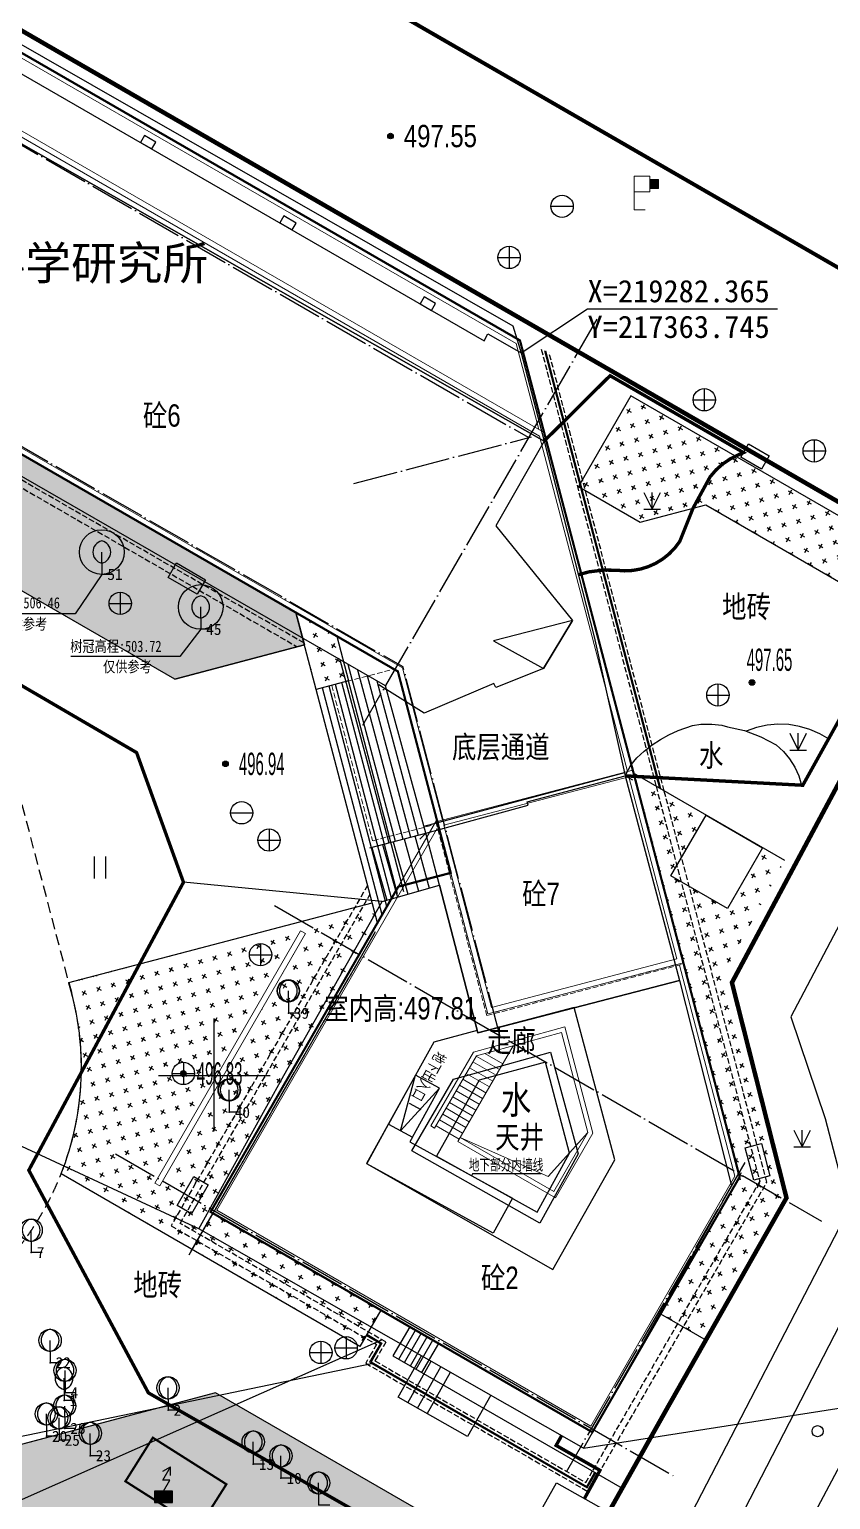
# Model space of a CAD drawing. Header units: millimetres. Extents: x 216654360 to 218309126, y 218099985 to 219647706.
# Drawn here: x 217341717 to 217377603, y 219230996 to 219296851 of the extents above; entities that cross this region are included whole.
import ezdxf
from ezdxf.enums import TextEntityAlignment as Align

# ---------------------------------------------------------------- set-up
doc = ezdxf.new("R2010")
doc.units = ezdxf.units.MM
doc.header["$LTSCALE"] = 1000
for name, pattern in [('02-博雅楼平面图（V8）$0$DASH', [0.35, 0.25, -0.1]), ('__DASHED__', [0.75, 0.5, -0.25]), ('A-平面基础图-L5-E-Phase1$0$A-平面基础图-L4-E-Phase1$0${ Batten }', [0]), ('DASH', [0.35, 0.25, -0.1]), ('DOTE', [2.42, 2, -0.2, 0.02, -0.2]), ('X2', [3, 1, -1, 1]), ('X27', [1.5, 0.5, -0.5, 0.5]), ('X36', [2, 0.5, -1, 0.5])]:
    doc.linetypes.add(name, pattern=pattern)
for name, color, linetype in [('0-0', 222, 'Continuous'), ('A-ANNO-DOTE', 1, 'DOTE'), ('A-FLOR', 91, 'Continuous'), ('A-FLOR-STRS', 51, 'Continuous'), ('A-SITE-TER', 251, 'Continuous'), ('建筑轮廓', 2, 'Continuous'), ('排水', 6, 'Continuous'), ('景观', 31, 'Continuous'), ('测绘建筑物外轮廓', 50, 'Continuous'), ('现状乔木', 5, 'Continuous'), ('现状植物', 3, 'Continuous')]:
    doc.layers.add(name, color=color, linetype=linetype)
doc.layers.add('02-博雅楼平面图（V8）$0$A-FLOR-OVHD', color=173, linetype='02-博雅楼平面图（V8）$0$DASH', lineweight=9)
doc.layers.add('细实线', color=7, linetype='Continuous', lineweight=13)
doc.layers.add('A-ANNO-REVC', color=6, linetype='Continuous', plot=False)
doc.styles.add('CDST', font='')
doc.styles.add('XDXT', font='')
doc.styles.add('xy', font='宋体')
doc.styles.add('ZDXT', font='')
doc.styles.add('细等线体', font='')
doc.styles.get('CDST').set_extended_font_data('SimSun')
doc.styles.get('XDXT').set_extended_font_data('FZXiDengXian-Z06S')
doc.styles.get('ZDXT').set_extended_font_data('FZZhongDengXian-Z07S')
doc.styles.get('细等线体').set_extended_font_data('FZXiDengXian-Z06S')
doc.linetypes.add('X1', pattern='A,0,[5,dblct.shx,S=0.3,R=0,X=0,Y=0],-1.6,[5,dblct.shx,S=0.3,R=0,X=0,Y=0]', length=1.6)
doc.linetypes.add('X22_L', pattern='A,5,[14,dblct.shx,S=0.5,R=0,X=0,Y=0.25],5', length=10)
doc.linetypes.add('X6_L', pattern='A,0.75,[7,dblct.shx,S=0.5,R=0,X=0,Y=0],1.5,[5,dblct.shx,S=0.2,R=0,X=0,Y=0.4],0.75', length=3)
pattern_1 = [(360, (-30194.6, -346833.13), (476.25, 476.25), [238.125, -714.375]), (90, (-30075.55, -346952.2), (-476.25, 476.25), [238.125, -714.375])]

# ---------------------------------------------------------------- blocks, each defined once
blk = doc.blocks.new('123gtyyjj')
blk.add_lwpolyline([(-511.112, -1148.388), (-511.024, -1142.179), (-509.35, -1139.634), (-508.765, -1139.308), (-333.091, -1139.196)])
blk = doc.blocks.new('gc200')
at = {"layer": 'A-SITE-TER'}
h = blk.add_hatch(color=256, dxfattribs=at)
edge = h.paths.add_edge_path()
edge.add_arc((0, 0), 0.25, 0, 360)
blk.add_circle((0, 0), 0.25, dxfattribs=at)
blk = doc.blocks.new('gc360')
at = {"layer": 'A-SITE-TER', "linetype": 'Continuous'}
for points in [[(0, 1), (0, -1)], [(-1, 0), (1, 0)]]:
    blk.add_lwpolyline(points, dxfattribs=at)
blk.add_circle((0, 0), 1, dxfattribs=at)
blk = doc.blocks.new('gc042')
at = {"layer": 'A-SITE-TER'}
blk.add_line((-1, 0), (1, 0), dxfattribs=at)
blk.add_circle((0, 0), 1, dxfattribs=at)
blk = doc.blocks.new('gc410')
at = {"layer": 'A-SITE-TER'}
blk.add_hatch(color=256, dxfattribs=at).paths.add_polyline_path([(1.4, 2.7), (2.2, 2.7), (2.2, 1.9), (1.4, 1.9)])
at = {"layer": 'A-SITE-TER', "lineweight": 15}
for q in [(0, 3), (1, 0)]:
    blk.add_line((0, 0), q, dxfattribs=at)
for points in [[(0, 3), (1.4, 3), (1.4, 1.6), (0, 1.6)], [(1.4, 2.7), (2.2, 2.7), (2.2, 1.9), (1.4, 1.9), (1.4, 2.7)]]:
    blk.add_lwpolyline(points, dxfattribs=at)
blk = doc.blocks.new('gc122')
at = {"layer": 'A-SITE-TER'}
blk.add_circle((0, 0), 0.5, dxfattribs=at)
blk = doc.blocks.new('gc124')
at = {"layer": 'A-SITE-TER'}
for p, q in [((-0.75, 1.5), (0, 0)), ((0, 0), (0, 1.5)), ((0, 0), (0.75, 1.5)), ((-0.75, 0), (0.75, 0))]:
    blk.add_line(p, q, dxfattribs=at)
blk = doc.blocks.new('gc129')
at = {"layer": 'A-SITE-TER', "linetype": 'Continuous'}
for p, q in [((-0.05, 2.3), (0.64, 2.7)), ((-0.05, 1.5), (0.64, 2.7)), ((0.64, 1.9), (0.64, 2.7)), ((0.58, 1.5), (-0.05, 1.5)), ((0, 0.5), (0.58, 1.5)), ((0.8, 0.5), (-0.8, 0.5)), ((-0.8, 0.5), (-0.8, -0.5)), ((0, 0.5), (0, -0.5)), ((0.8, -0.5), (0.8, 0.5)), ((-0.8, -0.5), (0, -0.5)), ((0, -0.5), (0.8, -0.5))]:
    blk.add_line(p, q, dxfattribs=at)
for points in [[(0.8, 0.5), (-0.8, 0.5), (0.8, -0.5)], [(-0.8, -0.5), (0.8, -0.5), (-0.8, 0.5)], [(0.8, -0.5), (-0.8, -0.5), (0, -0.5)]]:
    blk.add_solid(points, dxfattribs=at)
blk = doc.blocks.new('gc143')
at = {"layer": 'A-SITE-TER'}
for p, q in [((0, 1), (0, 2)), ((0, 1), (0, 0)), ((1, 0), (0, 0))]:
    blk.add_line(p, q, dxfattribs=at)
for centre, start, end in [((0.225, 2), 102.68038, 257.31962), ((-0.225, 2), 282.68038, 77.31962)]:
    blk.add_arc(centre, 1.025, start, end, dxfattribs=at)
blk = doc.blocks.new('gc121')
at = {"layer": 'A-SITE-TER'}
for p, q in [((-0.5, 0), (-0.5, 2)), ((0.5, 0), (0.5, 2))]:
    blk.add_line(p, q, dxfattribs=at)
blk = doc.blocks.new('A$C09f80991')
at = {"layer": 'A-SITE-TER', "linetype": 'Continuous', "const_width": 0.175, "flags": 128}
blk.add_lwpolyline([(109.835, -115.416), (112.468, -110.845), (111.828, -109.512), (111.893, -108.855), (123.951, -88.623), (126.674, -87.256), (127.343, -87.266), (186.101, -121.173), (204.366, -131.711), (205.46, -132.337)], dxfattribs=at)
at = {"layer": 'A-SITE-TER', "linetype": 'X2', "flags": 128}
for points in [[(121.779, -96.149), (122.14, -95.518), (169.62, -122.676), (169.995, -123.885)], [(171.017, -127.846), (168.865, -131.638), (172.299, -135.873), (170.989, -138.032), (168.852, -138.877), (168.766, -138.7), (165.656, -140.033), (163.981, -138.988)], [(165.716, -145.397), (170.311, -144.151), (170.266, -143.993), (174.656, -142.835)]]:
    blk.add_lwpolyline(points, dxfattribs=at)
at = {"layer": 'A-SITE-TER', "linetype": 'Continuous', "flags": 128}
for points in [[(171.017, -127.846), (139.909, -110.154), (124.012, -101.11), (125.454, -98.566), (140.405, -107.218), (168.33, -123.342), (168.506, -123.039), (169.995, -123.885)], [(152.946, -114.46), (153.447, -114.749), (153.623, -114.445), (153.122, -114.156)], [(159.188, -118.064), (159.738, -118.381), (159.916, -118.072), (159.366, -117.755)], [(165.474, -121.693), (165.978, -121.984), (166.158, -121.673), (165.654, -121.382)], [(179.829, -128.567), (180.176, -127.967), (181.099, -128.5), (180.752, -129.1)], [(174.899, -142.354), (175.174, -142.024), (175.499, -141.728), (175.855, -141.441), (176.236, -141.203), (176.608, -141.003), (177.022, -140.802), (177.667, -140.575), (178.042, -140.521), (178.538, -140.518), (178.976, -140.565), (179.235, -140.635), (179.996, -140.81), (180.727, -141.083), (181.415, -141.451), (181.737, -141.742), (182.017, -142.074), (182.248, -142.441), (182.427, -142.837), (182.55, -143.253), (174.656, -142.835)], [(177.085, -151.999), (179.409, -161.204), (172.779, -172.943), (155.558, -163.118), (159.369, -156.25), (163.774, -148.463), (166.339, -147.73), (168.048, -154.348)], [(163.065, -160.203), (171.415, -164.948), (174.196, -160.033), (172.371, -153.215), (168.048, -154.348), (168.022, -154.248), (166.078, -154.767)], [(171.083, -155.657), (168.111, -156.459), (166.2, -159.865), (170.703, -162.375), (172.157, -159.732)], [(166.328, -156.83), (165.26, -156.243), (164.053, -158.438), (165.121, -159.025)], [(173.93, -175.835), (171.243, -180.568), (170.721, -181.222), (168.477, -180.025), (171.571, -174.509)]]:
    blk.add_lwpolyline(points, close=True, dxfattribs=at)
at = {"layer": 'A-SITE-TER', "linetype": 'Continuous', "lineweight": -2, "flags": 128}
blk.add_lwpolyline([(165.716, -145.397), (163.916, -138.808), (120.216, -113.662), (120.858, -112.556), (117.584, -110.694), (123.338, -100.726)], dxfattribs=at)
at = {"layer": 'A-SITE-TER', "linetype": 'Continuous', "flags": 128}
for points in [[(139.909, -110.154), (171.017, -127.846), (173.268, -136.612), (174.656, -142.835), (177.085, -151.999), (168.048, -154.348), (166.339, -147.73), (165.716, -145.397)], [(169.995, -123.885), (172.966, -121.921), (181.475, -121.921)], [(151.21, -133.811), (150.018, -135.584), (145.142, -135.584)], [(155.639, -136.271), (154.702, -137.495), (149.826, -137.495)], [(161.87, -137.626), (164.065, -145.838)], [(162.227, -137.832), (164.348, -145.762)], [(162.661, -138.083), (164.69, -145.671)], [(163.095, -138.333), (165.032, -145.58)], [(163.529, -138.584), (165.374, -145.488)], [(163.962, -138.977), (163.613, -138.764)], [(183.791, -141.196), (183.373, -140.948), (182.927, -140.754), (182.461, -140.618), (181.981, -140.541), (181.495, -140.524), (181.011, -140.568), (180.536, -140.672), (180.071, -140.838)], [(174.627, -142.702), (165.634, -145.099)], [(174.656, -142.835), (174.981, -143.019)], [(163.219, -146.064), (165.716, -145.397)], [(165.233, -145.526), (165.866, -147.865)], [(165.725, -145.395), (165.457, -145.675)], [(163.3, -146.042), (163.974, -148.406)], [(163.783, -145.913), (164.447, -148.271)], [(164.266, -145.784), (164.92, -148.135)], [(164.75, -145.655), (165.393, -148)], [(177.085, -151.999), (168.048, -154.348)], [(156.25, -158.75), (156.25, -153.75)], [(153.75, -156.25), (158.75, -156.25)], [(166.328, -156.83), (164.587, -158.731), (165.26, -156.243)], [(164.984, -157.499), (165.494, -157.78)], [(155.558, -163.118), (145.688, -158.544), (137.178, -158.544)], [(164.48, -170.67), (165.531, -168.808)], [(164.916, -170.916), (165.965, -169.055)], [(165.352, -171.161), (166.399, -169.303)], [(165.787, -171.407), (166.833, -169.551)], [(172.779, -172.943), (188.327, -170.509), (196.836, -170.509)]]:
    blk.add_lwpolyline(points, dxfattribs=at)
at = {"layer": 'A-SITE-TER', "linetype": 'X22_L', "const_width": 0.15, "flags": 128}
for points in [[(172.553, -133.825), (173.038, -133.696), (173.639, -133.62), (174.245, -133.623), (174.611, -133.652), (174.977, -133.635), (175.338, -133.572), (175.688, -133.464), (176.023, -133.313), (176.335, -133.121), (176.621, -132.892), (176.877, -132.629), (177.097, -132.336), (177.689, -130.85), (178.454, -129.445), (178.723, -129.13), (179.033, -128.855), (179.377, -128.625), (179.749, -128.444), (179.952, -128.355), (173.975, -124.909), (171.017, -127.846)], [(102.338, -161.389), (103.388, -162.133), (109.424, -151.126), (116.25, -139.364), (127.022, -145.514), (131.867, -136.957), (134.315, -136.432), (141.145, -135.017), (152.768, -141.793), (154.868, -147.602), (147.94, -160.501), (153.297, -170.474), (168.034, -178.89), (168.866, -179.366)], [(171.806, -172.388), (171.558, -172.828), (173.523, -173.943), (172.822, -175.217)]]:
    blk.add_lwpolyline(points, dxfattribs=at)
at = {"layer": 'A-SITE-TER', "linetype": 'X22_L'}
blk.add_lwpolyline([(96.804, -304.264, 0.15, 0.15, 0), (101.064, -296.364, 0.15, 0.15, 0), (103.503, -291.837, 0.15, 0.15, 0), (103.771, -291.336, 0.15, 0.15, 0), (106.895, -285.549, 0.15, 0.15, 0), (112.212, -275.596, 0.15, 0.15, 0), (124.564, -252.597, 0.15, 0.15, 0), (131.421, -228.436, 0.15, 0.15, 0), (136.902, -221.411, 0.15, 0.15, 0), (143.675, -212.811, 0.15, 0.15, 0), (148.527, -206.622, 0.15, 0.15, 0), (151.584, -202.903, 0.15, 0.15, 0), (157.29, -196.691, 0.15, 0.15, 0), (159.335, -194.477, 0.15, 0.15, 0), (162.339, -190.96, 0.15, 0.15, 0), (167.578, -184.887, 0.15, 0.15, 0), (171.095, -180.786, 0.15, 0.15, 0), (171.392, -180.35, 0.15, 0.15, 0), (174.433, -174.942, 0.15, 0.15, 0), (176.565, -171.15, 0.15, 0.15, 0), (181.896, -161.75, 0.15, 0.15, 0), (179.452, -152.108, 0.15, 0.15, 0), (189.293, -133.731, 0.15, 0.15, 0)], format="xyseb", dxfattribs=at)
at = {"layer": 'A-SITE-TER', "linetype": 'X36', "flags": 128}
for points in [[(189.293, -133.731), (191.741, -135.133), (191.684, -135.895), (190.401, -137.681), (187.876, -142.587), (182.078, -153.63), (183.616, -158.181), (184.67, -162.249), (171.184, -188.262)], [(138.357, -241.472), (137.331, -240.936), (135.552, -244.306), (135.437, -244.267), (135.608, -243.746), (138.119, -237.625), (140.435, -233.375), (142.628, -230.975), (145.491, -228.156), (147.659, -225.62), (148.909, -223.024), (150.305, -219.922), (151.329, -215.983), (151.987, -214.146), (152.839, -211.276), (153.423, -208.02), (153.903, -206.215), (154.331, -205.317), (155.011, -204.056), (156.427, -202.412), (159.234, -199.607), (163.477, -196.051), (167.434, -193.335), (169.407, -191.777), (173.329, -188.664), (185.993, -164.055), (188.545, -159.001)]]:
    blk.add_lwpolyline(points, dxfattribs=at)
at = {"layer": 'A-SITE-TER', "linetype": 'X2', "flags": 128}
for points in [[(168.761, -136.791), (170.989, -138.032), (172.299, -135.873)], [(166.961, -156.428), (168.094, -156.115), (171.311, -155.205), (172.552, -159.761), (170.833, -162.868), (165.09, -159.634)]]:
    blk.add_lwpolyline(points, close=True, dxfattribs=at)
at = {"layer": 'A-SITE-TER', "linetype": 'X22_L', "flags": 128}
blk.add_lwpolyline([(174.656, -142.835, 0.15, 0.15, 0), (182.55, -143.253, 0.15, 0.15, 0), (182.608, -143.256, 0.15, 0.15, 0), (186.511, -136.233, 0.15, 0.15, 0), (186.452, -136.198, 0, 0, 0)], format="xyseb", dxfattribs=at)
at = {"layer": 'A-SITE-TER', "linetype": 'X1', "flags": 128}
blk.add_lwpolyline([(163.774, -148.463), (154.868, -147.602)], dxfattribs=at)
at = {"layer": 'A-SITE-TER', "linetype": 'X27', "flags": 128}
blk.add_lwpolyline([(165.121, -159.025), (165.007, -159.233), (169.602, -161.759), (168.741, -163.324), (163.078, -160.211), (164.053, -158.438)], dxfattribs=at)
at = {"layer": 'A-SITE-TER', "linetype": 'X6_L', "flags": 128}
blk.add_lwpolyline([(191.063, -160.427), (185.705, -170.879), (185.008, -172.328), (177.441, -186.549), (168.793, -202.707), (150.977, -236.235), (150.53, -237.076), (123.693, -287.58), (111.186, -311.029)], dxfattribs=at)
at = {"layer": 'A-SITE-TER', "flags": 128}
blk.add_lwpolyline([(170.882, -160.656), (167.814, -160.657), (167.765, -160.749)], dxfattribs=at)
at = {"layer": 'A-SITE-TER', "linetype": 'Continuous'}
blk.add_lwpolyline([(168.631, -170.576), (167.588, -172.422), (164.48, -170.67)], dxfattribs=at)
at = {"layer": 'A-SITE-TER', "linetype": 'Continuous', "const_width": 0.0000025}
blk.add_lwpolyline([(153.246, -172.914), (156.539, -174.999), (155.303, -176.953), (152.018, -174.868)], close=True, dxfattribs=at)
at = {"layer": 'A-SITE-TER', "linetype": 'Continuous'}
for p in [(151.21, -133.811), (155.639, -136.271), (159.565, -153.466), (156.917, -157.904), (148.046, -164.187), (148.893, -169.121), (149.562, -170.466), (149.517, -170.818), (154.175, -171.249), (148.729, -172.419), (149.548, -172.062), (149.296, -172.594), (150.694, -173.286), (157.994, -173.672), (159.235, -174.299)]:
    blk.add_point(p, dxfattribs=at)
at = {"layer": 'A-SITE-TER', "linetype": 'Continuous', "xscale": 0.5, "yscale": 0.5, "zscale": 0.5}
for name, p in [('gc200', (164.139, -114.176)), ('gc143', (151.21, -133.811)), ('gc143', (155.639, -136.271)), ('gc143', (159.565, -153.466)), ('gc143', (156.917, -157.904)), ('gc143', (148.046, -164.187)), ('gc143', (148.893, -169.121)), ('gc143', (149.562, -170.466)), ('gc143', (149.517, -170.818)), ('gc143', (154.175, -171.249)), ('gc143', (149.548, -172.062)), ('gc143', (148.729, -172.419)), ('gc143', (149.296, -172.594)), ('gc143', (150.694, -173.286)), ('gc143', (157.994, -173.673)), ('gc143', (159.234, -174.299)), ('gc129', (153.969, -175.131)), ('gc143', (160.923, -175.509))]:
    blk.add_blockref(name, p, dxfattribs=at)
at = {"layer": 'A-SITE-TER', "linetype": 'Continuous', "xscale": 0.5, "yscale": 0.5}
for name, p in [('gc410', (175.049, -117.478)), ('gc042', (171.826, -117.324)), ('gc360', (169.455, -119.615)), ('gc360', (178.195, -125.99)), ('gc360', (183.119, -128.277)), ('gc124', (175.861, -130.892)), ('gc360', (152.035, -135.109)), ('gc360', (178.803, -139.215)), ('gc200', (180.332, -138.654)), ('gc124', (182.398, -141.68)), ('gc200', (156.751, -142.297)), ('gc042', (157.473, -144.489)), ('gc360', (158.699, -145.711)), ('gc121', (151.133, -147.44)), ('gc360', (158.321, -150.846)), ('gc360', (154.864, -156.166)), ('gc200', (154.864, -156.166)), ('gc124', (182.577, -159.456)), ('gc360', (161.021, -168.664)), ('gc360', (162.152, -168.455)), ('gc122', (183.271, -172.189))]:
    blk.add_blockref(name, p, dxfattribs=at)
at = {"layer": 'A-SITE-TER', "linetype": 'Continuous', "style": 'ZDXT', "width": 0.8}
blk.add_text('497.55', height=1, dxfattribs=at).set_placement((164.739, -114.176), align=Align.MIDDLE_LEFT)
at = {"layer": 'A-SITE-TER', "linetype": 'Continuous'}
for s, height, style, p in [('四川省纺织科学研究所', 1.5, 'CDST', (135.511, -120.613)), ('X=219282.365', 1, 'xy', (172.966, -121.621)), ('Y=217363.745', 1, 'xy', (172.966, -123.221)), ('51', 0.5, 'xy', (151.46, -134.061)), ('45', 0.5, 'xy', (155.889, -136.521)), ('39', 0.5, 'xy', (159.815, -153.716)), ('40', 0.5, 'xy', (157.167, -158.154)), ('7', 0.5, 'xy', (148.296, -164.437)), ('22', 0.5, 'xy', (149.143, -169.371)), ('4', 0.5, 'xy', (149.812, -170.716)), ('1', 0.5, 'xy', (149.767, -171.068)), ('2', 0.5, 'xy', (154.425, -171.499)), ('26', 0.5, 'xy', (149.798, -172.312)), ('20', 0.5, 'xy', (148.979, -172.669)), ('25', 0.5, 'xy', (149.546, -172.844)), ('23', 0.5, 'xy', (150.944, -173.536)), ('13', 0.5, 'xy', (158.244, -173.922)), ('10', 0.5, 'xy', (159.485, -174.549))]:
    blk.add_text(s, height=height, dxfattribs=dict(at, style=style)).set_placement(p)
for s, height, style, width, p in [('砼6', 1, 'XDXT', 0.8, (153.053, -127.193)), ('树冠高程:506.46', 0.5, 'xy', 0.8, (145.245, -135.334)), ('地砖', 1, 'XDXT', 0.8, (178.995, -135.754)), ('仅供参考', 0.5, 'xy', 0.8, (146.583, -136.28)), ('树冠高程:503.72', 0.5, 'xy', 0.8, (149.798, -137.28)), ('仅供参考', 0.5, 'xy', 0.8, (151.267, -138.191)), ('497.65', 1, 'ZDXT', 0.5, (180.094, -138.133)), ('底层通道', 1, 'XDXT', 0.8, (166.898, -142.04)), ('水', 1, 'ZDXT', 0.8, (177.959, -142.416)), ('496.94', 1, 'ZDXT', 0.5, (157.351, -142.797)), ('砼7', 1, 'XDXT', 0.8, (170.039, -148.617)), ('室内高:497.81', 1, 'XDXT', 0.8, (161.177, -153.748)), ('走廊', 1, 'XDXT', 0.8, (168.465, -155.202)), ('496.83', 1, 'ZDXT', 0.5, (155.464, -156.666)), ('天井', 1, 'XDXT', 0.8, (168.83, -159.515)), ('地砖', 1, 'XDXT', 0.8, (152.619, -166.126)), ('砼2', 1, 'XDXT', 0.8, (168.195, -165.818))]:
    blk.add_text(s, height=height, dxfattribs=dict(at, style=style, width=width)).set_placement(p)
at = {"layer": 'A-SITE-TER', "style": 'xy', "width": 0.7}
blk.add_text('地下出入口', height=0.5, rotation=241.1972, dxfattribs=at).set_placement((166.22, -155.128))
at = {"layer": 'A-SITE-TER', "linetype": 'Continuous', "style": '细等线体', "width": 0.8}
blk.add_text('水', height=1.25, dxfattribs=at).set_placement((169.768, -157.328), align=Align.MIDDLE)
at = {"layer": 'A-SITE-TER', "style": 'xy', "width": 0.7}
blk.add_text('地下部分内墙线', height=0.5, dxfattribs=at).set_placement((167.647, -160.506))
blk = doc.blocks.new('A$Cf861cd2e')
for points in [[(-1584, -6841), (3461, -6841), (3461, -3498), (0, 0), (-2984, -3024), (-2984, -6841), (-2784, -6841)], [(-1584, -6641), (3261, -6641), (3261, -3580), (0, -285), (-2784, -3106), (-2784, -6641)], [(-1584, -1890), (-1584, -6841)], [(-2784, -3106), (-2784, -6841)], [(-2784, -3121), (-1584, -3121)], [(-2503, -2821), (-1584, -2821)], [(-2784, -3421), (-1584, -3421)], [(-2784, -3721), (-1584, -3721)], [(-2784, -4021), (-1584, -4021)], [(-2784, -4321), (-1584, -4321)], [(-2784, -4621), (-1584, -4621)], [(-2784, -4921), (-1584, -4921)], [(-2784, -5221), (-1584, -5221)], [(-2784, -5521), (-1584, -5521)], [(-2784, -5821), (-1584, -5821)], [(-2784, -6121), (-1584, -6121)], [(-2784, -6421), (-1584, -6421)], [(-2784, -6721), (-1584, -6721)]]:
    blk.add_lwpolyline(points)
at = {"color": 8}
blk.add_lwpolyline([(-1584, -6641), (2708, -6172), (3261, -3580)], dxfattribs=at)
blk = doc.blocks.new('A$C53C764BE')
at = {"linetype": 'A-平面基础图-L5-E-Phase1$0$A-平面基础图-L4-E-Phase1$0${ Batten }'}
blk.add_line((62818, -20514), (69254, -14144), dxfattribs=at)
for points in [[(3820, -14274), (0, -14274), (0, 0), (55257, 0), (58260, -3034)], [(3820, -14074), (200, -14074), (200, -200), (55174, -200), (57978, -3034)], [(22320, -3034), (58260, -3034), (69254, -14144)], [(22320, -3274), (58160, -3274), (69084, -14313)], [(62989, -20345), (58030, -15334), (22320, -15334)], [(62818, -20514), (57930, -15574), (22320, -15574)]]:
    blk.add_lwpolyline(points, dxfattribs=at)
for points in [[(69254, -14144), (75526, -20482), (69089, -26851), (62818, -20514)], [(69252, -14484), (75186, -20480), (69091, -26512), (63157, -20515)]]:
    blk.add_lwpolyline(points, close=True, dxfattribs=at)
at = {"linetype": 'DASH'}
for points in [[(62767, -20462), (69089, -26851), (75399, -20607)], [(62767, -20548), (69089, -26936), (75568, -20524)]]:
    blk.add_lwpolyline(points, dxfattribs=at)
for points in [[(75526, -20482), (82507, -27536), (82508, -40736), (62767, -40736), (62767, -20462)], [(75426, -20665), (82307, -27618), (82308, -40536), (62967, -40536), (62967, -20750)]]:
    blk.add_lwpolyline(points)
blk.add_lwpolyline([(59962, -27816), (60212, -27816), (60212, -40861), (59962, -40861)], close=True)
at = {"layer": '02-博雅楼平面图（V8）$0$A-FLOR-OVHD'}
for p, q in [((55675, -17597), (57718, -15574)), ((55674, -17596), (60739, -22714)), ((60755, -22698), (62767, -20707))]:
    blk.add_line(p, q, dxfattribs=at)
blk.add_blockref('A$Cf861cd2e', (72365, -25625))
blk = doc.blocks.new('A$C1AE5785A')
at = {"layer": 'A-ANNO-DOTE'}
for p, q in [((-118239, -55909), (-118239, -76916)), ((-93403, -86089), (-118239, -60992)), ((-174658, -62027), (-118239, -62027)), ((-123994, -67722), (-118144, -61933)), ((-174658, -73727), (-117989, -73727)), ((-105974, -85868), (-117989, -73727)), ((-113122, -84636), (-113122, -101332)), ((-93622, -85308), (-93622, -101332)), ((-117628, -85868), (-89334, -85868)), ((-118228, -99068), (-89334, -99068))]:
    blk.add_line(p, q, dxfattribs=at)
blk = doc.blocks.new('A$C171F0EA2')
at = {"layer": '0-0', "color": 6}
for points in [[(46808, 248), (48308, 248), (48308, -502), (46808, -502)], [(81969, -9707), (82502, -9179), (83557, -10245), (83024, -10773)], [(61218, -23161), (61968, -23161), (61968, -24661), (61218, -24661)]]:
    blk.add_lwpolyline(points, close=True, dxfattribs=at)
at = {"layer": '排水', "linetype": 'DASH'}
for points in [[(56180, 16708), (70412, 2327)], [(70834, 2327), (56554, 16757)], [(70412, 2327), (83280, -10676), (83280, -25661)], [(83580, -25661), (83580, -10553), (70834, 2327)], [(53543, 0), (0, 0), (0, -300), (53368, -300)], [(61443, -7983), (61443, -25587), (72072, -25587)], [(72372, -25287), (61743, -25287), (61743, -8286)], [(72072, -25587), (72072, -26037)], [(72072, -26037), (72072, -26561), (83580, -26561), (83580, -25661)], [(72375, -25287), (72375, -26037)], [(72375, -26037), (72375, -26261), (83280, -26261), (83280, -25661)], [(72375, -26261), (72372, -26261)]]:
    blk.add_lwpolyline(points, dxfattribs=at)
at = {"layer": '排水'}
for points in [[(56336, 16729), (70588, 2327)], [(70658, 2327), (56398, 16737)], [(71465, -25412), (72250, -25412), (72250, -26386), (83405, -26386), (83405, -25661)], [(71465, -25462), (72197, -25462), (72197, -26436), (83455, -26436), (83455, -25661)]]:
    blk.add_lwpolyline(points, dxfattribs=at)
blk = doc.blocks.new('A$C855413d6')
at = {"layer": 'A-FLOR'}
for p, q in [((-3831, -42902), (-3831, -41402)), ((-3531, -42902), (-3531, -41402)), ((-3231, -42902), (-3231, -41402)), ((-2931, -42902), (-2931, -41402))]:
    blk.add_line(p, q, dxfattribs=at)
blk.add_lwpolyline([(-4131, -42902), (-2631, -42902), (-2631, -41402), (-4131, -41402)], close=True, dxfattribs=at)
blk = doc.blocks.new('A$C6B5A2DE0')
h = blk.add_hatch()
h.set_pattern_fill('CROSS', color=252, scale=300, angle=29.99002)
h.set_pattern_definition(pattern_1)
h.paths.add_polyline_path([(132225, -58123), (132225, -62813), (135417, -62813), (137566, -60675), (148222, -60675), (148144, -58119)])
h = blk.add_hatch()
h.set_pattern_fill('CROSS', color=252, scale=300, angle=29.99002)
h.set_pattern_definition([(360, (-30194.6, -346833.13), (476.25, 476.25), [238.125, -714.375]), (90, (-30075.55, -346952.2), (-476.25, 476.25), [238.125, -714.375])])
h.paths.add_polyline_path([(71424, -72727), (78844, -72727), (78846, -74027), (124079, -74027), (125131, -75090), (120882, -79322), (72924, -79322), (72924, -77822), (71424, -77822)])
h.paths.add_polyline_path([(78846, -74027), (81945, -74027), (81945, -79321), (78846, -79321)], flags=16)
h = blk.add_hatch()
h.set_pattern_fill('CROSS', color=252, scale=300, angle=29.99002)
h.set_pattern_definition(pattern_1)
edge = h.paths.add_edge_path()
edge.add_line((140780, -72700), (153931, -85989))
edge.add_line((153931, -85989), (153932, -93069))
edge.add_line((153932, -93069), (156342, -93069))
edge.add_line((156342, -93069), (156217, -85752))
edge.add_line((156217, -85752), (148751, -78098))
edge.add_line((148751, -78098), (148592, -72700))
edge.add_line((148592, -72700), (147452, -72700))
edge.add_line((147452, -72700), (147452, -75850))
edge.add_line((147452, -75850), (144527, -75850))
edge.add_line((144527, -75850), (144527, -72700))
edge.add_line((144527, -72700), (140780, -72700))
h = blk.add_hatch()
h.set_pattern_fill('CROSS', color=252, scale=300, angle=29.99002)
h.set_pattern_definition(pattern_1)
edge = h.paths.add_edge_path()
edge.add_line((142990, -99188), (134191, -99188))
edge.add_line((134191, -99188), (134191, -84246))
edge.add_line((134191, -84246), (133535, -83583))
edge.add_line((133535, -83583), (123549, -93456))
edge.add_arc((114583, -103014), 13105, 8.55833, 46.82996, ccw=False)
edge.add_line((127542, -101064), (142990, -101064))
edge.add_line((142990, -101064), (142990, -100688))
edge.add_line((142990, -100688), (142990, -99188))
h.paths.add_polyline_path([(131386, -99313), (131636, -99313), (131636, -86269), (131386, -86269)], flags=16)
h = blk.add_hatch()
h.set_pattern_fill('CROSS', color=252, scale=300, angle=29.99002)
h.set_pattern_definition([(360, (-30194.6, -607275.27), (476.25, 476.25), [238.125, -714.375]), (90, (-30075.55, -607394.33), (-476.25, 476.25), [238.125, -714.375])])
h.paths.add_polyline_path([(120095, -124357), (148319, -124357), (148319, -148876), (148666, -148876), (156377, -107638), (156370, -106098), (153825, -106098), (138434, -106098)])
at = {"layer": '现状乔木'}
h = blk.add_hatch(dxfattribs=at)
h.set_pattern_fill('CROSS', color=252, scale=300, angle=29.99002)
h.set_pattern_definition([(360, (-30194.6, -346833.13), (476.25, 476.25), [238.125, -714.375]), (90, (-30075.55, -346952.2), (-476.25, 476.25), [238.125, -714.375])])
h.paths.add_polyline_path([(126584, -76559), (124079, -74027), (126189, -74027), (127650, -75504)])
at = {"layer": '景观', "color": 8, "linetype": '__DASHED__'}
blk.add_lwpolyline([(123868, -112199, 0.412284), (123926, -93838), (115187, -84998), (112534, -82335, 0.193827), (104932, -79324), (71424, -79321)], format="xyb", dxfattribs=at)
at = {"layer": '现状植物'}
for points in [[(71424, -72727), (78844, -72727), (78846, -74027), (124079, -74027), (125131, -75090), (120882, -79322), (72924, -79322), (72924, -77822), (71424, -77822)], [(126584, -76559), (124079, -74027), (126189, -74027), (127650, -75504)]]:
    blk.add_lwpolyline(points, close=True, dxfattribs=at)
for points in [[(148592, -72700), (140780, -72700)], [(120882, -79322), (125131, -75090)], [(120882, -79322), (71424, -79321)], [(123555, -93465), (133535, -83583)], [(123555, -93465), (123870, -93781)], [(153922, -93069), (156285, -93069)], [(142990, -99188), (142990, -101064), (127542, -101064)], [(144487, -100688), (156347, -100688), (156370, -106098), (138434, -106098), (112376, -132042), (112376, -148876)]]:
    blk.add_lwpolyline(points, dxfattribs=at)
blk.add_lwpolyline([(127542, -101064, 0.169569), (123556, -93464)], format="xyb", dxfattribs=at)

msp = doc.modelspace()

# ---------------------------------------------------------------- linework, layer by layer
at = {"layer": 'A-ANNO-REVC'}
for points in [[(217357518, 219238149), (216967898, 219065344)], [(217035434, 219170274), (217357038, 219237098)]]:
    msp.add_lwpolyline(points, dxfattribs=at)
at = {"layer": 'A-FLOR-STRS', "color": 1, "linetype": 'DASH', "ltscale": 5, "const_width": 200}
for points in [[(217379773, 219274635), (217316224, 219311310), (217308697, 219298175), (217303189, 219288632), (217302894, 219288588), (217282279, 219252866), (217280354, 219249680), (217279761, 219247869), (217281422, 219243370), (217288782, 219237794), (217291472, 219234243), (217291887, 219232235), (217289549, 219223639)], [(217290969, 219101894), (217294696, 219109034), (217297502, 219114925), (217300626, 219120712), (217305943, 219130665), (217318295, 219153664), (217325152, 219177825), (217330633, 219184850), (217337406, 219193450), (217342258, 219199639), (217345315, 219203358), (217351021, 219209570), (217353066, 219211784), (217356070, 219215301), (217361309, 219221374), (217364826, 219225475), (217365123, 219225911), (217368164, 219231319), (217370296, 219235111), (217375627, 219244511), (217373183, 219254153), (217383024, 219272530)]]:
    msp.add_lwpolyline(points, dxfattribs=at)
at = {"layer": 'A-FLOR-STRS'}
for points in [[(217358489, 219258213), (217356007, 219267666)], [(217357303, 219256824), (217354556, 219267285)], [(217357516, 219257193), (217354847, 219267361)], [(217357729, 219257563), (217355137, 219267437)], [(217357942, 219257932), (217355427, 219267513)], [(217358199, 219258137), (217355717, 219267590)]]:
    msp.add_lwpolyline(points, dxfattribs=at)
at = {"layer": '建筑轮廓', "const_width": 100}
msp.add_lwpolyline([(217363690, 219282919), (217315832, 219310538), (217308697, 219298175), (217315124, 219294466), (217314474, 219293340), (217358221, 219268093), (217360590, 219259069), (217358243, 219258454), (217349834, 219243883), (217366931, 219234015), (217373528, 219245448)], close=True, dxfattribs=at)
at = {"layer": '测绘建筑物外轮廓', "color": 8, "const_width": 100}
msp.add_lwpolyline([(217346018, 219231815), (217349303, 219229730), (217350540, 219231683), (217347245, 219233769)], close=True, dxfattribs=at)
at = {"layer": '现状乔木'}
for centre, radius in [((217344960, 219273439), 1000), ((217349389, 219270979), 1000), ((217353315, 219253784), 500), ((217350667, 219249346), 500), ((217341796, 219243063), 500), ((217342643, 219238129), 500), ((217343312, 219236784), 500), ((217347925, 219236001), 500), ((217342479, 219234831), 500), ((217343298, 219235188), 500), ((217343046, 219234656), 500), ((217344444, 219233964), 500), ((217351744, 219233577), 500), ((217352984, 219232951), 500), ((217354673, 219231741), 500)]:
    msp.add_circle(centre, radius, dxfattribs=at)
at = {"layer": '现状植物'}
for points in [[(217348236, 219267742), (217305401, 219292464)], [(217368657, 219280433), (217366313, 219276371), (217369078, 219274775), (217372008, 219275553), (217381236, 219270227)], [(217348236, 219267742), (217354032, 219269283)], [(217343483, 219254156), (217357066, 219257727)], [(217348866, 219241966), (217357169, 219256353)], [(217343483, 219254156), (217343597, 219253725)]]:
    msp.add_lwpolyline(points, dxfattribs=at)
for points in [[(217368657, 219280433), (217366313, 219276371), (217369078, 219274775), (217372008, 219275553), (217381236, 219270227), (217382447, 219272479)], [(217354556, 219267285), (217353652, 219270730), (217355480, 219269675), (217356007, 219267666)], [(217372026, 219261658), (217374559, 219260196), (217372985, 219257468), (217370451, 219258930)], [(217365590, 219226812), (217350055, 219235777), (217324497, 219228984), (217349289, 219214675), (217337234, 219193786), (217337534, 219193613), (217364826, 219225475)]]:
    msp.add_lwpolyline(points, close=True, dxfattribs=at)
at = {"layer": '现状植物', "linetype": 'Continuous'}
for centre in [(217353315, 219253784), (217350667, 219249346)]:
    msp.add_circle(centre, 480, dxfattribs=at)

# ---------------------------------------------------------------- block references
at = {"linetype": 'Continuous', "xscale": 1000, "yscale": 1000, "zscale": 1000, "rotation": 330.0099772036718}
msp.add_blockref('123gtyyjj', (218331223, 220051447), dxfattribs=at)
at = {"rotation": 330.0099772030858}
msp.add_blockref('A$C1AE5785A', (217497493, 219273187), dxfattribs=at)
at = {"layer": 'A-SITE-TER', "xscale": 1000, "yscale": 1000, "zscale": 1000}
msp.add_blockref('A$C09f80991', (217193750, 219406250), dxfattribs=at)
at = {"layer": '现状乔木', "rotation": 330.0099772030858}
msp.add_blockref('A$C171F0EA2', (217307635, 219296133), dxfattribs=at)
at = {"layer": '现状植物'}
for name, p, rotation in [('A$C6B5A2DE0', (217283188, 219396866), 330.0099772030771), ('A$C855413d6', (217383024, 219272530), 330.0099772030858)]:
    msp.add_blockref(name, p, dxfattribs=dict(at, rotation=rotation))
at = {"layer": '细实线', "rotation": 330.0099772030858}
msp.add_blockref('A$C53C764BE', (217315832, 219310538), dxfattribs=at)

doc.saveas('drawing.dxf')
